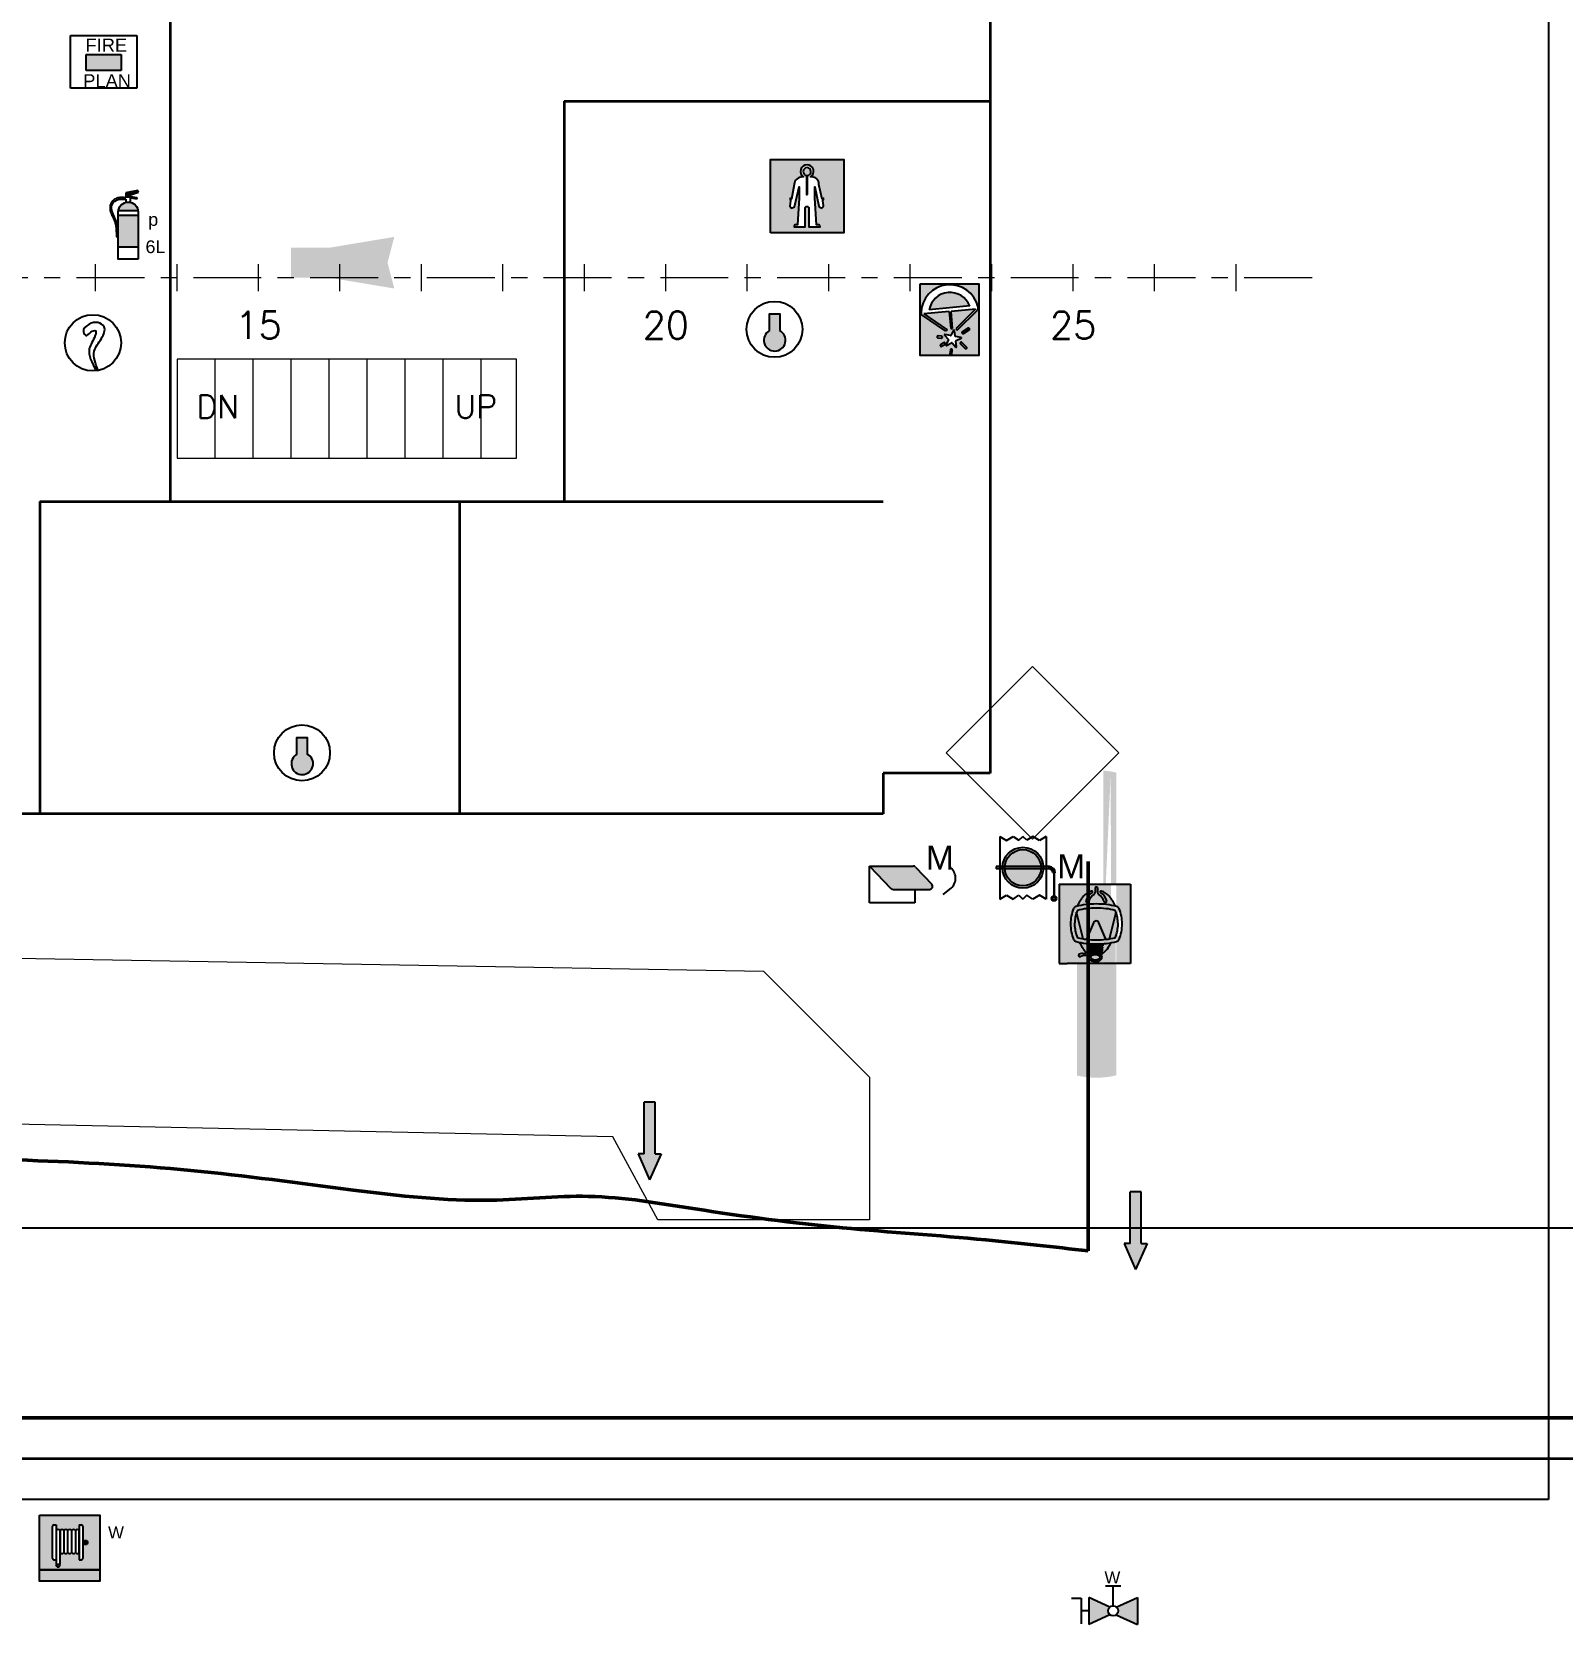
# Model space of a CAD drawing. Header units: millimetres. Extents: x -5000 to 92500, y -73000 to 27580.
# Drawn here: x 28334 to 39606, y -21085 to -9193 of the extents above; entities that cross this region are included whole.
import ezdxf
from ezdxf.enums import TextEntityAlignment as Align

# ---------------------------------------------------------------- set-up
doc = ezdxf.new("R2010")
doc.units = ezdxf.units.MM
doc.linetypes.add('CENTER_S', pattern=[860, 500, -120, 120, -120])
for name, color, linetype, lineweight in [('CENTER', 1, 'CENTER_S', 18), ('DETAIL', 9, 'Continuous', 13), ('FRAMES', 7, 'Continuous', 18), ('HULL', 7, 'Continuous', 50), ('STAIR', 6, 'Continuous', 18), ('STRUCT', 7, 'Continuous', 35), ('SYM-FF', 1, 'Continuous', 18), ('SYM-LSA', 3, 'Continuous', 18), ('TEXT', 7, 'Continuous', 18)]:
    doc.layers.add(name, color=color, linetype=linetype, lineweight=lineweight)
for name, color, linetype in [('dotted', 140, 'Continuous'), ('FIRE LINE', 1, 'Continuous'), ('HATCH', 1, 'Continuous'), ('INER2', 151, 'Continuous'), ('SYMBOL', 31, 'Continuous'), ('VENT', 210, 'Continuous')]:
    doc.layers.add(name, color=color, linetype=linetype)
doc.styles.add('ARIAL', font='arial.ttf')
doc.styles.add('ROMANS', font='romans.shx')
picture_1 = doc.add_image_def('image2.png', size_in_pixel=(975, 900))
picture_2 = doc.add_image_def('image6.png', size_in_pixel=(4825, 900))

# ---------------------------------------------------------------- blocks, each defined once
blk = doc.blocks.new('POW 6KG')
at = {"layer": 'SYMBOL'}
h = blk.add_hatch(color=256, dxfattribs=at)
edge = h.paths.add_edge_path()
edge.add_line((-2247.42, -963.619), (-2247.303, -963.631))
edge.add_line((-2247.303, -963.631), (-2247.303, -963.619))
edge.add_line((-2247.303, -963.619), (-2247.42, -963.597))
edge.add_line((-2247.42, -963.597), (-2247.42, -963.559))
edge.add_line((-2247.42, -963.559), (-2247.279, -963.514))
edge.add_line((-2247.279, -963.514), (-2247.29, -963.483))
edge.add_line((-2247.29, -963.483), (-2247.501, -963.528))
edge.add_line((-2247.501, -963.528), (-2247.501, -963.615))
h = blk.add_hatch(color=1, dxfattribs=at)
edge = h.paths.add_edge_path()
edge.add_line((-2247.284, -963.924), (-2247.634, -963.924))
edge.add_line((-2247.634, -963.924), (-2247.634, -964.082))
edge.add_arc((-2248.466, -964.172), 0.837, 353.7735, 366.2265, ccw=False)
edge.add_line((-2247.634, -964.263), (-2247.634, -964.482))
edge.add_line((-2247.634, -964.482), (-2247.284, -964.482))
edge.add_line((-2247.284, -964.482), (-2247.284, -963.924))
h.paths.add_polyline_path([(-2247.284, -964.696), (-2247.634, -964.696)])
edge = h.paths.add_edge_path()
edge.add_arc((-2247.459, -963.864), 0.175, 90, 172.15)
edge.add_line((-2247.632, -963.84), (-2247.285, -963.84))
edge.add_arc((-2247.459, -963.864), 0.175, 7.85, 90)
at = {"layer": 'dotted', "color": 6}
for points in [[(-2247.29, -963.483), (-2247.501, -963.528)], [(-2247.501, -963.526), (-2247.501, -963.613)], [(-2247.42, -963.559), (-2247.279, -963.513)], [(-2247.42, -963.595), (-2247.42, -963.557)], [(-2247.279, -963.513), (-2247.29, -963.483)], [(-2247.634, -963.839), (-2247.287, -963.839)], [(-2247.501, -963.639), (-2247.501, -963.693)], [(-2247.303, -963.617), (-2247.42, -963.595)], [(-2247.42, -963.617), (-2247.303, -963.629)], [(-2247.42, -963.693), (-2247.42, -963.617)], [(-2247.303, -963.629), (-2247.303, -963.617)], [(-2247.285, -963.924), (-2247.636, -963.924)], [(-2247.67, -964.302), (-2247.643, -964.302)], [(-2247.636, -964.482), (-2247.285, -964.482)]]:
    blk.add_lwpolyline(points, dxfattribs=at)
blk.add_lwpolyline([(-2247.285, -964.695), (-2247.636, -964.695), (-2247.636, -963.863, -0.414214), (-2247.46, -963.688), (-2247.46, -963.688, -0.414214), (-2247.285, -963.863)], format="xyb", close=True, dxfattribs=at)
blk.add_lwpolyline([(-2247.501, -963.693, -0.106872), (-2247.42, -963.693)], format="xyb", dxfattribs=at)
for points, knots in [([(-2247.501, -963.613), (-2247.514, -963.612), (-2247.527, -963.611), (-2247.568, -963.609), (-2247.595, -963.609), (-2247.649, -963.617), (-2247.676, -963.625), (-2247.712, -963.647), (-2247.724, -963.658), (-2247.745, -963.681), (-2247.753, -963.694), (-2247.769, -963.724), (-2247.776, -963.742), (-2247.782, -963.778), (-2247.783, -963.796), (-2247.777, -963.847), (-2247.767, -963.878), (-2247.746, -963.928), (-2247.736, -963.948), (-2247.719, -963.986), (-2247.71, -964.004), (-2247.696, -964.041), (-2247.689, -964.06), (-2247.68, -964.099), (-2247.677, -964.119), (-2247.67, -964.181), (-2247.669, -964.224), (-2247.67, -964.279), (-2247.67, -964.29), (-2247.67, -964.302)], [0.027104, 0.027104, 0.027104, 0.027104, 0.680846, 0.680846, 2.042538, 2.042538, 3.40423, 3.40423, 4.126415, 4.126415, 4.848601, 4.848601, 5.718136, 5.718136, 6.587672, 6.587672, 8.218711, 8.218711, 9.364028, 9.364028, 10.509345, 10.509345, 11.716642, 11.716642, 12.923939, 12.923939, 15.338534, 15.338534, 15.957922, 15.957922, 15.957922, 15.957922]), ([(-2247.643, -964.302), (-2247.642, -964.217), (-2247.64, -964.092), (-2247.717, -963.926), (-2247.781, -963.79), (-2247.688, -963.628), (-2247.575, -963.635), (-2247.501, -963.639)], [0, 0, 0, 0, 297.944458, 438.105277, 661.865253, 788.691466, 1028.865984, 1028.865984, 1028.865984, 1028.865984])]:
    blk.add_open_spline(points, degree=3, knots=knots, dxfattribs=at)
at = {"layer": 'dotted', "color": 6, "style": 'ARIAL'}
for s, height, p in [('p', 0.226, (-2247.106, -964.11)), ('6L', 0.2257, (-2247.155, -964.591))]:
    blk.add_text(s, height=height, dxfattribs=at).set_placement(p)
blk = doc.blocks.new('FPR-FIRE EXTINGUISHER (POWDER)')
at = {"layer": 'dotted', "color": 51, "xscale": 0.45989954711139, "yscale": 0.45989954711139}
blk.add_blockref('POW 6KG', (1033.573, 443.384), dxfattribs=at)
blk = doc.blocks.new('fie')
at = {"layer": 'HATCH'}
blk.add_hatch(color=256, dxfattribs=at).paths.add_polyline_path([(1942.954, -4111.097), (1942.335, -4111.097), (1942.335, -4111.379), (1942.954, -4111.379)])
at = {"layer": 'dotted', "color": 6}
for p, q in [((1942.061, -4110.762), (1943.229, -4110.762)), ((1942.061, -4111.696), (1942.061, -4110.762)), ((1943.229, -4110.762), (1943.229, -4111.696)), ((1942.336, -4111.097), (1942.955, -4111.097)), ((1942.336, -4111.379), (1942.336, -4111.097)), ((1942.955, -4111.097), (1942.955, -4111.379)), ((1942.955, -4111.379), (1942.336, -4111.379)), ((1943.229, -4111.696), (1942.061, -4111.696))]:
    blk.add_line(p, q, dxfattribs=at)
at = {"layer": 'dotted', "color": 6, "style": 'ARIAL'}
for s, p in [('FIRE', (1942.324, -4111.049)), ('PLAN', (1942.283, -4111.679))]:
    blk.add_text(s, height=0.2312, dxfattribs=at).set_placement(p)
blk = doc.blocks.new('FPR-FIRE PLAN LOCATION')
at = {"layer": 'VENT', "color": 2, "xscale": 0.45989954711139, "yscale": 0.45989954711139}
blk.add_blockref('fie', (-893.422, 1890.752), dxfattribs=at)
blk = doc.blocks.new('heat detector')
at = {"layer": 'INER2'}
blk.add_hatch(color=242, dxfattribs=at).paths.add_polyline_path([(3383.561, -6499.341), (3383.561, -6499.133), (3383.431, -6499.133), (3383.431, -6499.343, 4.002369)])
at = {"layer": 'INER2', "color": 240}
blk.add_lwpolyline([(3383.431, -6499.343), (3383.431, -6499.133), (3383.561, -6499.133), (3383.561, -6499.341)], dxfattribs=at)
at = {"layer": 'INER2', "color": 7}
blk.add_circle((3383.495, -6499.326), 0.352, dxfattribs=at)
at = {"layer": 'INER2', "color": 240}
blk.add_arc((3383.498, -6499.463), 0.137, 118.8949, 62.7819, dxfattribs=at)
blk = doc.blocks.new('FPR-TEMPERATURE DETECTOR')
at = {"layer": 'INER2', "color": 3, "xscale": 0.64519499421843, "yscale": 0.64519499421843}
blk.add_blockref('heat detector', (-2183.014, 4193.332), dxfattribs=at)
blk = doc.blocks.new('ES')
at = {"layer": 'INER2'}
h = blk.add_hatch(color=80, dxfattribs=at)
h.paths.add_polyline_path([(-2246.813, -1004.016), (-2247.461, -1004.016), (-2247.461, -1004.11, -0.745878), (-2247.4, -1004.323), (-2247.381, -1004.323, -0.396303), (-2247.252, -1004.457), (-2247.197, -1004.716), (-2247.173, -1004.698), (-2247.173, -1004.716), (-2247.181, -1004.743), (-2247.17, -1004.826, -0.213975), (-2247.178, -1004.852), (-2247.2, -1004.877), (-2247.239, -1004.859, -0.173132), (-2247.255, -1004.843), (-2247.324, -1004.497), (-2247.324, -1004.693), (-2247.294, -1005.167), (-2247.266, -1005.167, -0.414214), (-2247.233, -1005.201), (-2247.233, -1005.204), (-2247.428, -1005.204), (-2247.428, -1004.879, 0.414214), (-2247.461, -1004.846), (-2247.461, -1005.312), (-2246.813, -1005.312)])
h.paths.add_polyline_path([(-2247.544, -1004.323), (-2247.525, -1004.323, -0.753356), (-2247.461, -1004.11), (-2247.461, -1004.016), (-2248.109, -1004.016), (-2248.109, -1005.312), (-2247.461, -1005.312), (-2247.461, -1004.846, 0.433898), (-2247.497, -1004.879), (-2247.497, -1005.204), (-2247.692, -1005.204), (-2247.692, -1005.201, -0.414214), (-2247.659, -1005.167), (-2247.631, -1005.167), (-2247.601, -1004.693), (-2247.601, -1004.497), (-2247.686, -1004.854), (-2247.736, -1004.877), (-2247.768, -1004.84), (-2247.755, -1004.743), (-2247.763, -1004.716), (-2247.763, -1004.698), (-2247.739, -1004.716), (-2247.69, -1004.457, -0.371875)])
h.paths.add_polyline_path([(-2247.461, -1004.155, 0.961276), (-2247.469, -1004.297), (-2247.469, -1004.632), (-2247.461, -1004.632)])
h.paths.add_polyline_path([(-2247.461, -1004.155), (-2247.461, -1004.632), (-2247.456, -1004.632), (-2247.456, -1004.297, 0.946434)])
at = {"layer": 'dotted', "color": 6}
blk.add_line((-2247.69, -1005.203), (-2247.495, -1005.203), dxfattribs=at)
blk.add_lwpolyline([(-2248.108, -1005.311), (-2248.108, -1004.015), (-2246.812, -1004.015), (-2246.812, -1005.311)], close=True, dxfattribs=at)
for points in [[(-2247.198, -1004.876), (-2247.176, -1004.851, 0.213975), (-2247.168, -1004.825), (-2247.179, -1004.742), (-2247.172, -1004.715), (-2247.172, -1004.697), (-2247.195, -1004.715), (-2247.25, -1004.456, 0.396303), (-2247.379, -1004.322), (-2247.398, -1004.322, 3.422223), (-2247.523, -1004.322), (-2247.543, -1004.322, 0.371875), (-2247.689, -1004.456), (-2247.737, -1004.715), (-2247.761, -1004.697), (-2247.761, -1004.715), (-2247.753, -1004.742), (-2247.766, -1004.839), (-2247.734, -1004.876), (-2247.684, -1004.853), (-2247.6, -1004.496), (-2247.6, -1004.692), (-2247.63, -1005.166), (-2247.657, -1005.166, 0.414214), (-2247.69, -1005.2), (-2247.69, -1005.203), (-2247.495, -1005.203), (-2247.495, -1004.878, -0.414214), (-2247.462, -1004.845), (-2247.46, -1004.845, -0.414214), (-2247.426, -1004.878), (-2247.426, -1005.203), (-2247.231, -1005.203), (-2247.231, -1005.2, 0.414214), (-2247.264, -1005.166), (-2247.292, -1005.166), (-2247.322, -1004.692), (-2247.322, -1004.496), (-2247.253, -1004.842, 0.173132), (-2247.237, -1004.858)], [(-2247.454, -1004.631), (-2247.454, -1004.296, 21.146031), (-2247.467, -1004.296), (-2247.467, -1004.631)]]:
    blk.add_lwpolyline(points, format="xyb", close=True, dxfattribs=at)
blk = doc.blocks.new('FPR-IMMERSION SUIT')
at = {"layer": 'dotted', "color": 1, "xscale": 0.45989954711139, "yscale": 0.45989954711139}
blk.add_blockref('ES', (1033.606, 462.044), dxfattribs=at)
blk = doc.blocks.new('FIRE_ALARM_HORN')
at = {"true_color": 0xe1232d}
h = blk.add_hatch(color=7, dxfattribs=at)
h.dxf.hatch_style = 1
h.paths.add_polyline_path([(-380, -110), (-380, 110), (-100, 110), (380, 190), (330, 0), (380, -190), (-100, -110)])
blk = doc.blocks.new('SM')
at = {"layer": 'dotted', "color": 6}
blk.add_circle((1942.533, -4084.514), 0.497, dxfattribs=at)
blk.add_spline([(1942.625, -4085.002), (1942.557, -4084.663), (1942.684, -4084.436), (1942.73, -4084.229), (1942.622, -4084.157), (1942.464, -4084.188), (1942.365, -4084.322), (1942.408, -4084.384), (1942.498, -4084.325), (1942.582, -4084.303), (1942.575, -4084.381), (1942.47, -4084.616), (1942.59, -4085.008)], degree=3, dxfattribs=at)
blk = doc.blocks.new('FPR-SMOKE DETECTOR')
at = {"layer": 'VENT', "color": 6, "xscale": 0.45989954711139, "yscale": 0.45989954711139}
blk.add_blockref('SM', (-893.37, 1878.466), dxfattribs=at)
blk = doc.blocks.new('arro')
at = {"layer": 'INER2'}
blk.add_hatch(color=80, dxfattribs=at).paths.add_polyline_path([(1721.956, -4085.057), (1721.956, -4085.164), (1721.044, -4085.164), (1721.043, -4085.359), (1721.956, -4085.359), (1721.956, -4085.465), (1722.413, -4085.261)])
at = {"layer": 'dotted', "color": 6}
for p, q in [((1721.957, -4085.164), (1721.957, -4085.057)), ((1721.957, -4085.057), (1722.413, -4085.261)), ((1721.957, -4085.164), (1721.044, -4085.164)), ((1721.044, -4085.164), (1721.044, -4085.359)), ((1721.957, -4085.359), (1721.044, -4085.359)), ((1721.957, -4085.465), (1722.413, -4085.261)), ((1721.957, -4085.359), (1721.957, -4085.465))]:
    blk.add_line(p, q, dxfattribs=at)
blk = doc.blocks.new('FPR-PRIMARY MEANS OF ESCAPE')
at = {"layer": 'VENT', "color": 1, "xscale": 0.45989954711139, "yscale": 0.45989954711139}
blk.add_blockref('arro', (-791.822, 1878.81), dxfattribs=at)
blk = doc.blocks.new('mm')
at = {"layer": 'HATCH'}
blk.add_hatch(color=3, dxfattribs=at).paths.add_polyline_path([(-2247.176, -952.897, 0.205997), (-2247.217, -952.88), (-2247.988, -952.88), (-2247.614, -953.276, 0.205997), (-2247.574, -953.293), (-2246.932, -953.293, 0.657476), (-2246.891, -953.199)])
at = {"layer": 'dotted', "color": 6}
for p, q in [((-2247.978, -952.88), (-2247.604, -953.276)), ((-2247.978, -952.88), (-2247.207, -952.88)), ((-2247.978, -953.527), (-2247.978, -952.88)), ((-2247.166, -952.897), (-2246.881, -953.199)), ((-2247.563, -953.293), (-2246.921, -953.293)), ((-2247.182, -953.293), (-2247.182, -953.527)), ((-2246.678, -953.38), (-2246.539, -953.273)), ((-2247.182, -953.527), (-2247.978, -953.527))]:
    blk.add_line(p, q, dxfattribs=at)
blk.add_lwpolyline([(-2246.678, -953.38), (-2246.539, -953.273)], dxfattribs=at)
for centre, radius, start, end in [((-2247.207, -952.935), 0.0558, 43.4403, 90), ((-2246.696, -953.096), 0.237, 311.7236, 57.1221), ((-2247.563, -953.237), 0.0558, 223.4403, 270), ((-2246.921, -953.237), 0.0558, 270, 43.4403)]:
    blk.add_arc(centre, radius, start, end, dxfattribs=at)
at = {"layer": 'dotted', "color": 6, "style": 'ARIAL'}
blk.add_text('M', height=0.424, dxfattribs=at).set_placement((-2246.984, -952.945))
blk = doc.blocks.new('VENT')
at = {"layer": 'INER2'}
h = blk.add_hatch(color=3, dxfattribs=at)
h.paths.add_polyline_path([(1723.919, -4113.066, 0.395683), (1723.599, -4113.366), (1723.919, -4113.366)])
h.paths.add_polyline_path([(1724.239, -4113.366, 0.395683), (1723.919, -4113.066), (1723.919, -4113.366)])
h.paths.add_polyline_path([(1723.919, -4113.407), (1723.919, -4113.708, 0.395683), (1724.239, -4113.407)])
h.paths.add_polyline_path([(1723.919, -4113.407), (1723.599, -4113.407, 0.395683), (1723.919, -4113.708)])
at = {"layer": 'SYMBOL'}
h = blk.add_hatch(color=256, dxfattribs=at)
h.paths.add_polyline_path([(1723.919, -4113.025), (1723.919, -4113.066, -0.414214), (1724.24, -4113.387), (1724.281, -4113.387, 0.414214)])
h.paths.add_polyline_path([(1723.919, -4113.066), (1723.919, -4113.025, 0.414214), (1723.557, -4113.387), (1723.598, -4113.387, -0.414214)])
h.paths.add_polyline_path([(1723.598, -4113.387), (1723.557, -4113.387, 0.414214), (1723.919, -4113.749), (1723.919, -4113.708, -0.414214)])
h.paths.add_polyline_path([(1724.281, -4113.387), (1724.24, -4113.387, -0.414214), (1723.919, -4113.708), (1723.919, -4113.749, 0.414214)])
h = blk.add_hatch(color=256, dxfattribs=at)
h.paths.add_polyline_path([(1723.919, -4113.366), (1723.599, -4113.366, 0.015921), (1723.598, -4113.387), (1723.919, -4113.387)])
h.paths.add_polyline_path([(1723.558, -4113.366), (1723.511, -4113.366), (1723.511, -4113.387), (1723.557, -4113.387, -0.014121)])
h.paths.add_polyline_path([(1723.511, -4113.366), (1723.448, -4113.366), (1723.448, -4113.387), (1723.511, -4113.387)])
h.paths.add_polyline_path([(1724.239, -4113.366), (1723.919, -4113.366), (1723.919, -4113.387), (1724.24, -4113.387, 0.015921)])
h.paths.add_polyline_path([(1724.327, -4113.366), (1724.28, -4113.366, -0.014121), (1724.281, -4113.387), (1724.327, -4113.387)])
h.paths.add_polyline_path([(1724.38, -4113.366), (1724.327, -4113.366), (1724.327, -4113.387), (1724.38, -4113.387)])
h = blk.add_hatch(color=256, dxfattribs=at)
h.paths.add_polyline_path([(1724.444, -4113.387), (1724.38, -4113.387), (1724.38, -4113.407, -0.414214), (1724.448, -4113.475), (1724.489, -4113.475, 0.24158)])
h.paths.add_polyline_path([(1724.38, -4113.366), (1724.38, -4113.387), (1724.444, -4113.387, 0.156931)])
h = blk.add_hatch(color=256, dxfattribs=at)
h.paths.add_polyline_path([(1723.511, -4113.387), (1723.448, -4113.387), (1723.448, -4113.407), (1723.511, -4113.407)])
h.paths.add_polyline_path([(1723.557, -4113.387), (1723.511, -4113.387), (1723.511, -4113.407), (1723.558, -4113.407, -0.014121)])
blk.add_hatch(color=256, dxfattribs=at).paths.add_polyline_path([(1723.919, -4113.387), (1723.598, -4113.387, 0.015921), (1723.599, -4113.407), (1723.919, -4113.407)])
h = blk.add_hatch(color=256, dxfattribs=at)
h.paths.add_polyline_path([(1724.24, -4113.387), (1723.919, -4113.387), (1723.919, -4113.407), (1724.239, -4113.407, 0.015921)])
h.paths.add_polyline_path([(1724.327, -4113.387), (1724.281, -4113.387, -0.014121), (1724.28, -4113.407), (1724.327, -4113.407)])
h.paths.add_polyline_path([(1724.38, -4113.387), (1724.327, -4113.387), (1724.327, -4113.407), (1724.38, -4113.407)])
h = blk.add_hatch(color=256, dxfattribs=at)
h.paths.add_polyline_path([(1724.425, -4113.93, 1), (1724.513, -4113.93, 1)])
h.paths.add_polyline_path([(1724.495, -4113.93, -1), (1724.443, -4113.93, -1)])
at = {"layer": 'dotted', "color": 6}
for p, q in [((1723.51, -4112.833), (1723.51, -4113.941)), ((1723.51, -4112.833), (1723.628, -4112.904)), ((1723.628, -4112.904), (1723.746, -4112.833)), ((1723.746, -4112.833), (1723.847, -4112.9)), ((1723.847, -4112.9), (1723.918, -4112.833)), ((1723.989, -4112.9), (1723.918, -4112.833)), ((1724.091, -4112.833), (1723.989, -4112.9)), ((1724.209, -4112.904), (1724.091, -4112.833)), ((1724.327, -4112.833), (1724.209, -4112.904)), ((1724.327, -4112.833), (1724.327, -4113.941)), ((1723.448, -4113.366), (1723.448, -4113.407)), ((1724.38, -4113.366), (1723.448, -4113.366)), ((1724.38, -4113.407), (1724.38, -4113.366)), ((1724.38, -4113.407), (1723.448, -4113.407)), ((1724.448, -4113.475), (1724.489, -4113.475)), ((1723.51, -4113.941), (1723.628, -4113.87)), ((1723.628, -4113.87), (1723.746, -4113.941)), ((1723.746, -4113.941), (1723.847, -4113.874)), ((1723.847, -4113.874), (1723.918, -4113.941)), ((1723.989, -4113.874), (1723.918, -4113.941)), ((1724.091, -4113.941), (1723.989, -4113.874)), ((1724.209, -4113.87), (1724.091, -4113.941)), ((1724.327, -4113.941), (1724.209, -4113.87))]:
    blk.add_line(p, q, dxfattribs=at)
for centre, radius in [((1723.918, -4113.387), 0.362), ((1723.918, -4113.387), 0.321), ((1724.468, -4113.93), 0.0438), ((1724.468, -4113.93), 0.0263)]:
    blk.add_circle(centre, radius, dxfattribs=at)
for radius in [0.109, 0.068]:
    blk.add_arc((1724.38, -4113.475), radius, 0, 90, dxfattribs=at)
at = {"layer": 'SYMBOL', "const_width": 0.0408}
blk.add_lwpolyline([(1724.469, -4113.475), (1724.469, -4113.886)], dxfattribs=at)
at = {"layer": 'dotted', "color": 6, "style": 'ARIAL'}
blk.add_text('M', height=0.424, dxfattribs=at).set_placement((1724.526, -4113.575))
blk = doc.blocks.new('FPR-MACHINERY SPACES VENTILATION FIRE DUMPING_FLAP')
at = {"layer": 'dotted', "color": 6, "xscale": 0.45989954711139, "yscale": 0.45989954711139}
blk.add_blockref('mm', (1033.084, 438.257), dxfattribs=at)
at = {"layer": 'VENT', "xscale": 0.45989954711139, "yscale": 0.45989954711139}
blk.add_blockref('VENT', (-792.344, 1891.759), dxfattribs=at)
blk = doc.blocks.new('EEB DEVICE')
h = blk.add_hatch(color=102)
h.paths.add_polyline_path([(-2246.729, -957.206), (-2247.994, -957.206), (-2247.994, -958.606), (-2247.852, -958.606), (-2246.871, -958.606), (-2246.729, -958.606)])
edge = h.paths.add_edge_path()
edge.add_arc((-2247.336, -959.091), 1.535, 282.7974, 283.439, ccw=False)
edge.add_arc((-2246.994, -957.66), 0.0636, 283.439, 336.9608, ccw=False)
edge.add_arc((-2247.58, -957.91), 0.701, 336.9608, 360, ccw=False)
edge.add_arc((-2247.58, -957.91), 0.701, 360, 383.0392, ccw=False)
edge.add_arc((-2246.994, -958.159), 0.0636, 23.0392, 76.561, ccw=False)
edge.add_arc((-2247.336, -956.729), 1.535, 76.561, 80.3432, ccw=False)
edge.add_arc((-2247.556, -958.024), 0.525, 24.4443, 51.1224, ccw=False)
edge.add_arc((-2247.241, -958.415), 0.0228, 51.1224, 129.7385, ccw=False)
at = {"layer": 'SYMBOL'}
h = blk.add_hatch(color=256, dxfattribs=at)
edge = h.paths.add_edge_path()
edge.add_arc((-2247.336, -956.729), 1.535, 80.3432, 85.3109, ccw=False)
edge.add_line((-2247.21, -958.258), (-2247.217, -958.299))
h = blk.add_hatch(color=256, dxfattribs=at)
edge = h.paths.add_edge_path()
edge.add_arc((-2247.671, -957.909), 0.745, 24.9546, 41.0689)
edge.add_arc((-2247.336, -957.611), 0.296, 40.2148, 72.7798)
edge.add_arc((-2247.253, -957.343), 0.0161, 72.7798, 239.3661)
edge.add_arc((-2247.381, -957.559), 0.235, 300.6339, 346.1202, ccw=False)
edge.add_arc((-2247.176, -957.508), 0.0236, 346.1202, 523.1967, ccw=False)
edge.add_arc((-2247.423, -957.583), 0.235, 16.8033, 57.7271)
edge.add_arc((-2247.276, -957.35), 0.0407, 122.2729, 180, ccw=False)
edge.add_line((-2247.317, -957.35), (-2247.317, -957.267))
edge.add_arc((-2247.328, -957.267), 0.0114, 0, 90)
edge.add_line((-2247.328, -957.256), (-2247.343, -957.256))
edge.add_arc((-2247.343, -957.267), 0.0114, 90, 180)
edge.add_line((-2247.355, -957.267), (-2247.355, -957.35))
edge.add_arc((-2247.396, -957.35), 0.0407, 360, 417.7271, ccw=False)
edge.add_arc((-2247.249, -957.583), 0.235, 122.2729, 163.1967)
edge.add_arc((-2247.496, -957.508), 0.0236, 16.8033, 193.8798, ccw=False)
edge.add_arc((-2247.291, -957.559), 0.235, 193.8798, 239.3661, ccw=False)
edge.add_arc((-2247.419, -957.343), 0.0161, 300.6339, 467.2202)
edge.add_arc((-2247.336, -957.611), 0.296, 107.2202, 139.7852)
edge.add_arc((-2247, -957.909), 0.745, 138.9311, 155.0454)
edge.add_arc((-2247.336, -959.091), 1.535, 257.2026, 270, ccw=False)
edge.add_arc((-2247.336, -959.091), 1.535, 270, 282.7974, ccw=False)
h = blk.add_hatch(color=256, dxfattribs=at)
h.paths.add_polyline_path([(-2247.504, -958.181, 0.028926), (-2247.336, -958.19, 0.028926), (-2247.167, -958.181), (-2247.289, -957.887, 0.666938), (-2247.382, -957.887)])
h.paths.add_polyline_path([(-2247.684, -957.702, 0.084667), (-2247.719, -957.91, 0.098986), (-2247.671, -958.151, 0.017455), (-2247.571, -958.171)])
h.paths.add_polyline_path([(-2246.952, -957.91, 0.084667), (-2246.988, -957.702), (-2247.101, -958.171, 0.017455), (-2247.001, -958.151, 0.098986)])
at = {"layer": 'dotted', "color": 6}
for p, q in [((-2247.993, -957.206), (-2246.728, -957.206)), ((-2247.993, -957.206), (-2247.993, -958.606)), ((-2247.354, -957.267), (-2247.354, -957.35)), ((-2247.342, -957.256), (-2247.327, -957.256)), ((-2247.316, -957.267), (-2247.316, -957.35)), ((-2246.728, -957.206), (-2246.728, -958.606)), ((-2247.57, -958.172), (-2247.683, -957.702)), ((-2247.1, -958.172), (-2246.987, -957.702)), ((-2247.503, -958.181), (-2247.381, -957.888)), ((-2247.166, -958.181), (-2247.288, -957.888)), ((-2247.469, -958.29), (-2247.469, -958.258)), ((-2247.469, -958.325), (-2247.469, -958.315)), ((-2247.469, -958.368), (-2247.469, -958.358)), ((-2247.468, -958.414), (-2247.468, -958.403)), ((-2247.231, -958.406), (-2247.232, -958.415)), ((-2247.226, -958.374), (-2247.225, -958.364)), ((-2247.221, -958.331), (-2247.221, -958.321)), ((-2247.216, -958.299), (-2247.209, -958.258)), ((-2247.993, -958.606), (-2247.851, -958.606)), ((-2246.87, -958.606), (-2247.851, -958.606)), ((-2246.728, -958.606), (-2246.87, -958.606))]:
    blk.add_line(p, q, dxfattribs=at)
for points in [[(-2247.735, -958.184, 0.237873), (-2247.691, -958.221, 0.058706), (-2247.335, -958.263, 0.058706), (-2246.978, -958.221, 0.237873), (-2246.934, -958.184, 0.100868), (-2246.878, -957.91, 0.100868), (-2246.934, -957.636, 0.237873), (-2246.978, -957.599, 0.058706), (-2247.335, -957.557, 0.058706), (-2247.691, -957.599, 0.237873), (-2247.735, -957.636, 0.100868), (-2247.791, -957.91, 0.100868)], [(-2247.67, -958.152, 0.0579), (-2247.335, -958.191, 0.0579), (-2246.999, -958.152, 0.098986), (-2246.951, -957.91, 0.098986), (-2246.999, -957.669, 0.0579), (-2247.335, -957.63, 0.0579), (-2247.67, -957.669, 0.098986), (-2247.718, -957.91, 0.098986)]]:
    blk.add_lwpolyline(points, format="xyb", close=True, dxfattribs=at)
for centre, radius, start, end in [((-2247.342, -957.267), 0.0114, 90, 180), ((-2247.327, -957.267), 0.0114, 0, 90), ((-2246.999, -957.909), 0.745, 138.9311, 155.0454), ((-2247.335, -957.611), 0.296, 107.2202, 139.7852), ((-2247.495, -957.508), 0.0236, 166.1202, 343.1967), ((-2247.29, -957.559), 0.235, 120.6339, 166.1202), ((-2247.247, -957.583), 0.235, 122.2729, 163.1967), ((-2247.418, -957.343), 0.0161, 300.6339, 107.2202), ((-2247.394, -957.35), 0.0407, 302.2729, 0), ((-2247.275, -957.35), 0.0407, 180, 237.7271), ((-2247.422, -957.583), 0.235, 16.8033, 57.7271), ((-2247.252, -957.343), 0.0161, 72.7798, 239.3661), ((-2247.379, -957.559), 0.235, 13.8798, 59.3661), ((-2247.335, -957.611), 0.296, 40.2148, 72.7798), ((-2247.175, -957.508), 0.0236, 196.8033, 13.8798), ((-2247.67, -957.909), 0.745, 24.9546, 41.0689), ((-2247.335, -957.907), 0.0506, 22.5984, 157.4016), ((-2247.627, -958.465), 0.0245, 131.4019, 303.6254), ((-2247.638, -958.453), 0.00886, 110.2386, 131.4019), ((-2247.577, -958.618), 0.185, 80.8751, 110.2386), ((-2246.913, -957.909), 0.787, 204.5094, 218.6737), ((-2247.544, -958.414), 0.022, 260.8751, 38.6737), ((-2247.507, -958.401), 0.0639, 268.654, 318.3835), ((-2247.464, -958.315), 0.00504, 113.8279, 180.4862), ((-2247.464, -958.325), 0.00504, 180.4862, 294.7687), ((-2247.464, -958.357), 0.00504, 118.6274, 180.4862), ((-2247.464, -958.368), 0.00504, 180.4862, 300.1175), ((-2247.463, -958.403), 0.00504, 126.7251, 180.4862), ((-2247.463, -958.414), 0.00504, 180.4862, 309.4368), ((-2247.24, -958.415), 0.0228, 230.2615, 308.8776), ((-2247.238, -958.414), 0.00642, 230.1003, 352.2772), ((-2247.231, -958.373), 0.00504, 237.2063, 352.2772), ((-2247.236, -958.406), 0.00504, 352.2772, 51.5145), ((-2247.227, -958.331), 0.00504, 241.5522, 0), ((-2247.23, -958.363), 0.00504, 352.2772, 58.4878), ((-2247.555, -958.025), 0.525, 308.8776, 335.5557), ((-2247.227, -958.321), 0.00504, 0, 62.5298), ((-2247.514, -958.717), 0.252, 88.654, 113.1759)]:
    blk.add_arc(centre, radius, start, end, dxfattribs=at)
blk.add_ellipse((-2247.351, -958.499), major_axis=(0.0818, 0), ratio=0.603752, dxfattribs=at)
for points, knots in [([(-2247.216, -958.299), (-2247.245, -958.284), (-2247.273, -958.276), (-2247.338, -958.266), (-2247.375, -958.266), (-2247.431, -958.277), (-2247.45, -958.282), (-2247.469, -958.29)], [7.148644, 7.148644, 7.148644, 7.148644, 7.583437, 7.583437, 8.173653, 8.173653, 8.461241, 8.461241, 8.461241, 8.461241]), ([(-2247.224, -958.316), (-2247.254, -958.301), (-2247.284, -958.293), (-2247.351, -958.285), (-2247.389, -958.286), (-2247.44, -958.3), (-2247.453, -958.304), (-2247.466, -958.31)], [7.146617, 7.146617, 7.146617, 7.146617, 7.643057, 7.643057, 8.27089, 8.27089, 8.485175, 8.485175, 8.485175, 8.485175]), ([(-2247.227, -958.359), (-2247.228, -958.358), (-2247.229, -958.357), (-2247.267, -958.335), (-2247.304, -958.327), (-2247.378, -958.324), (-2247.416, -958.329), (-2247.457, -958.348), (-2247.462, -958.351), (-2247.466, -958.353)], [7.053159, 7.053159, 7.053159, 7.053159, 7.073403, 7.073403, 7.78673, 7.78673, 8.500057, 8.500057, 8.587709, 8.587709, 8.587709, 8.587709]), ([(-2247.232, -958.402), (-2247.242, -958.394), (-2247.251, -958.389), (-2247.284, -958.373), (-2247.307, -958.367), (-2247.356, -958.362), (-2247.38, -958.364), (-2247.425, -958.375), (-2247.447, -958.384), (-2247.466, -958.399)], [6.93153, 6.93153, 6.93153, 6.93153, 7.164429, 7.164429, 7.705806, 7.705806, 8.247183, 8.247183, 8.740097, 8.740097, 8.740097, 8.740097]), ([(-2247.24, -958.499), (-2247.24, -958.487), (-2247.244, -958.474), (-2247.257, -958.455), (-2247.266, -958.446), (-2247.299, -958.425), (-2247.329, -958.419), (-2247.388, -958.422), (-2247.417, -958.43), (-2247.45, -958.459), (-2247.459, -958.473), (-2247.465, -958.506), (-2247.46, -958.524), (-2247.44, -958.55), (-2247.427, -958.559), (-2247.384, -958.579), (-2247.349, -958.581), (-2247.296, -958.57), (-2247.276, -958.561), (-2247.249, -958.534), (-2247.24, -958.517), (-2247.24, -958.499)], [0, 0, 0, 0, 0.379825, 0.379825, 0.75965, 0.75965, 1.645797, 1.645797, 2.531943, 2.531943, 3.045577, 3.045577, 3.559212, 3.559212, 4.072846, 4.072846, 5.060809, 5.060809, 5.725486, 5.725486, 6.283185, 6.283185, 6.283185, 6.283185]), ([(-2247.229, -958.336), (-2247.262, -958.318), (-2247.295, -958.31), (-2247.365, -958.304), (-2247.403, -958.307), (-2247.448, -958.323), (-2247.455, -958.326), (-2247.462, -958.329)], [7.123347, 7.123347, 7.123347, 7.123347, 7.712327, 7.712327, 8.383343, 8.383343, 8.507126, 8.507126, 8.507126, 8.507126]), ([(-2247.234, -958.377), (-2247.238, -958.375), (-2247.242, -958.372), (-2247.28, -958.352), (-2247.315, -958.345), (-2247.386, -958.344), (-2247.421, -958.351), (-2247.457, -958.37), (-2247.459, -958.371), (-2247.461, -958.372)], [7.029225, 7.029225, 7.029225, 7.029225, 7.115525, 7.115525, 7.847612, 7.847612, 8.579699, 8.579699, 8.618124, 8.618124, 8.618124, 8.618124]), ([(-2247.242, -958.419), (-2247.254, -958.409), (-2247.267, -958.402), (-2247.303, -958.387), (-2247.328, -958.383), (-2247.378, -958.383), (-2247.404, -958.388), (-2247.438, -958.403), (-2247.45, -958.41), (-2247.46, -958.418)], [6.909782, 6.909782, 6.909782, 6.909782, 7.254871, 7.254871, 7.870801, 7.870801, 8.486731, 8.486731, 8.789435, 8.789435, 8.789435, 8.789435]), ([(-2247.254, -958.433), (-2247.265, -958.424), (-2247.277, -958.418), (-2247.31, -958.404), (-2247.334, -958.401), (-2247.381, -958.402), (-2247.404, -958.407), (-2247.438, -958.424), (-2247.45, -958.432), (-2247.459, -958.443)], [6.913286, 6.913286, 6.913286, 6.913286, 7.277458, 7.277458, 7.904956, 7.904956, 8.543937, 8.543937, 8.927274, 8.927274, 8.927274, 8.927274])]:
    blk.add_open_spline(points, degree=3, knots=knots, dxfattribs=at)
blk = doc.blocks.new('FPR-EMERGENCY ESCAPE B.DEVICE')
at = {"layer": 'dotted', "color": 51, "xscale": 0.45989954711139, "yscale": 0.45989954711139}
blk.add_blockref('EEB DEVICE', (1033.56, 440.541), dxfattribs=at)
blk = doc.blocks.new('PRO')
at = {"layer": 'INER2'}
h = blk.add_hatch(color=80, dxfattribs=at)
h.paths.add_polyline_path([(-2246.973, -1005.649), (-2248.01, -1005.649), (-2248.01, -1006.916), (-2247.473, -1006.911, -0.45906), (-2247.489, -1006.892), (-2247.478, -1006.815, -0.414214), (-2247.458, -1006.801, -0.414214), (-2247.444, -1006.82), (-2247.456, -1006.897, -0.370745), (-2247.473, -1006.911), (-2246.973, -1006.916)])
h.paths.add_polyline_path([(-2246.987, -1006.061, -0.258973), (-2247.002, -1006.113), (-2247.359, -1006.47), (-2247.383, -1006.447), (-2247.033, -1006.097), (-2247.466, -1006.137), (-2247.44, -1006.439), (-2247.473, -1006.442), (-2247.499, -1006.14), (-2247.947, -1006.182), (-2247.538, -1006.461), (-2247.556, -1006.489), (-2247.983, -1006.197, -0.25249), (-2247.999, -1006.168, -0.884398)])
h.paths.add_polyline_path([(-2247.136, -1006.041), (-2247.855, -1006.109, -0.756077)])
h.paths.add_polyline_path([(-2247.142, -1006.441, -0.414214), (-2247.148, -1006.464), (-2247.25, -1006.525, -0.414214), (-2247.273, -1006.519, -0.414214), (-2247.267, -1006.496), (-2247.165, -1006.435, -0.414214)])
h.paths.add_polyline_path([(-2247.409, -1006.474), (-2247.395, -1006.573, 0.32492), (-2247.389, -1006.579), (-2247.29, -1006.596, -0.726543), (-2247.288, -1006.609), (-2247.378, -1006.654, 0.32492), (-2247.382, -1006.661), (-2247.367, -1006.76, -0.726543), (-2247.379, -1006.766), (-2247.449, -1006.694, 0.32492), (-2247.458, -1006.693), (-2247.548, -1006.737, -0.726543), (-2247.557, -1006.728), (-2247.51, -1006.639, 0.32492), (-2247.511, -1006.631), (-2247.581, -1006.559, -0.726543), (-2247.575, -1006.547), (-2247.476, -1006.564, 0.32492), (-2247.469, -1006.56), (-2247.422, -1006.471, -0.726543)])
h.paths.add_polyline_path([(-2247.278, -1006.684), (-2247.194, -1006.767, -0.414214), (-2247.194, -1006.791, -0.414214), (-2247.218, -1006.791), (-2247.301, -1006.707, -0.414214), (-2247.301, -1006.684, -0.414214)])
h.paths.add_polyline_path([(-2247.619, -1006.595, -0.414214), (-2247.638, -1006.609), (-2247.7, -1006.602, -0.414214), (-2247.715, -1006.583, -0.414214), (-2247.696, -1006.569), (-2247.634, -1006.576, -0.414214)])
h.paths.add_polyline_path([(-2247.57, -1006.696, -0.414214), (-2247.576, -1006.719), (-2247.633, -1006.753, -0.414214), (-2247.656, -1006.747, -0.414214), (-2247.65, -1006.724), (-2247.593, -1006.69, -0.414214)])
at = {"layer": 'dotted', "color": 6}
for p, q in [((-2247.134, -1006.04), (-2247.854, -1006.108)), ((-2247.555, -1006.487), (-2247.982, -1006.196)), ((-2247.497, -1006.139), (-2247.945, -1006.181)), ((-2247.945, -1006.181), (-2247.536, -1006.46)), ((-2247.498, -1006.138), (-2247.471, -1006.44)), ((-2247.031, -1006.095), (-2247.464, -1006.136)), ((-2247.438, -1006.438), (-2247.464, -1006.135)), ((-2247.031, -1006.095), (-2247.381, -1006.445)), ((-2247.358, -1006.469), (-2247, -1006.112)), ((-2247.58, -1006.558), (-2247.51, -1006.63)), ((-2247.474, -1006.563), (-2247.574, -1006.546)), ((-2247.536, -1006.46), (-2247.555, -1006.487)), ((-2247.508, -1006.638), (-2247.555, -1006.727)), ((-2247.471, -1006.44), (-2247.438, -1006.438)), ((-2247.42, -1006.47), (-2247.467, -1006.559)), ((-2247.393, -1006.572), (-2247.407, -1006.473)), ((-2247.288, -1006.595), (-2247.387, -1006.578)), ((-2247.381, -1006.445), (-2247.358, -1006.469)), ((-2247.366, -1006.759), (-2247.38, -1006.66)), ((-2247.376, -1006.652), (-2247.286, -1006.608)), ((-2247.546, -1006.736), (-2247.456, -1006.692)), ((-2247.448, -1006.693), (-2247.378, -1006.765))]:
    blk.add_line(p, q, dxfattribs=at)
blk.add_lwpolyline([(-2248.008, -1005.648), (-2246.972, -1005.648), (-2246.972, -1006.915), (-2248.008, -1006.915)], close=True, dxfattribs=at)
for points in [[(-2247.713, -1006.582), (-2247.713, -1006.582, 0.414214), (-2247.698, -1006.601), (-2247.636, -1006.608, 0.414214), (-2247.617, -1006.594), (-2247.617, -1006.594, 0.414214), (-2247.632, -1006.575), (-2247.694, -1006.568, 0.414214)], [(-2247.271, -1006.518), (-2247.271, -1006.518, 0.414214), (-2247.248, -1006.524), (-2247.146, -1006.463, 0.414214), (-2247.141, -1006.44), (-2247.141, -1006.44, 0.414214), (-2247.164, -1006.434), (-2247.265, -1006.495, 0.414214)], [(-2247.654, -1006.746), (-2247.654, -1006.746, 0.414214), (-2247.631, -1006.752), (-2247.574, -1006.718, 0.414214), (-2247.569, -1006.695), (-2247.569, -1006.695, 0.414214), (-2247.592, -1006.689), (-2247.648, -1006.723, 0.414214)], [(-2247.473, -1006.91), (-2247.473, -1006.91, 0.414214), (-2247.454, -1006.896), (-2247.443, -1006.819, 0.414214), (-2247.457, -1006.8), (-2247.457, -1006.8, 0.414214), (-2247.476, -1006.814), (-2247.487, -1006.891, 0.414214)], [(-2247.299, -1006.683), (-2247.299, -1006.683, 0.414214), (-2247.299, -1006.706), (-2247.216, -1006.79, 0.414214), (-2247.192, -1006.79), (-2247.192, -1006.79, 0.414214), (-2247.192, -1006.766), (-2247.276, -1006.683, 0.414214)]]:
    blk.add_lwpolyline(points, format="xyb", close=True, dxfattribs=at)
for centre, radius, start, end in [((-2247.484, -1006.176), 0.512, 13.0698, 179.0277), ((-2247.484, -1006.176), 0.375, 21.1673, 169.5357), ((-2247.039, -1006.072), 0.0554, 314.9935, 13.0698), ((-2247.962, -1006.168), 0.0346, 179.0277, 235.7094), ((-2247.575, -1006.553), 0.00697, 80.2535, 224.2535), ((-2247.515, -1006.634), 0.00697, 332.2535, 44.2535), ((-2247.473, -1006.556), 0.00697, 260.2535, 332.2535), ((-2247.414, -1006.474), 0.00697, 8.2535, 152.2535), ((-2247.386, -1006.571), 0.00697, 188.2535, 260.2535), ((-2247.373, -1006.659), 0.00697, 116.2535, 188.2535), ((-2247.289, -1006.602), 0.00697, 296.2535, 80.2535), ((-2247.549, -1006.73), 0.00697, 152.2535, 296.2535), ((-2247.453, -1006.698), 0.00697, 44.2535, 116.2535), ((-2247.373, -1006.76), 0.00697, 224.2535, 8.2535)]:
    blk.add_arc(centre, radius, start, end, dxfattribs=at)
blk = doc.blocks.new('FPR-PARACHUTE RACKET')
at = {"layer": 'dotted', "color": 1, "xscale": 0.45989954711139, "yscale": 0.45989954711139}
blk.add_blockref('PRO', (1033.62, 462.789), dxfattribs=at)
blk = doc.blocks.new('box')
at = {"layer": 'VENT'}
h = blk.add_hatch(color=1, dxfattribs=at)
h.paths.add_polyline_path([(1943.159, -4115.599), (1942.093, -4115.599), (1942.093, -4116.565), (1943.159, -4116.565)])
h.paths.add_polyline_path([(1942.861, -4116.356, -0.360452), (1942.827, -4116.391), (1942.793, -4116.391), (1942.793, -4115.771), (1942.827, -4115.771, -0.374684), (1942.861, -4115.807), (1942.861, -4116.082), (1942.873, -4116.082, -1), (1942.944, -4116.082, -1), (1942.873, -4116.082), (1942.861, -4116.082)])
h.paths.add_polyline_path([(1942.732, -4116.266), (1942.732, -4115.863, -0.405451), (1942.787, -4115.863), (1942.787, -4116.266, -0.405451)])
h.paths.add_polyline_path([(1942.89, -4116.082, -1), (1942.927, -4116.082, -1)])
h.paths.add_polyline_path([(1942.725, -4116.266, -0.357785), (1942.664, -4116.266), (1942.664, -4115.863, -0.357785), (1942.725, -4115.863)])
h.paths.add_polyline_path([(1942.657, -4116.266, -0.357785), (1942.596, -4116.266), (1942.596, -4115.863, -0.357785), (1942.657, -4115.863)])
h.paths.add_polyline_path([(1942.589, -4116.266, -0.357785), (1942.528, -4116.266), (1942.528, -4115.863, -0.357785), (1942.589, -4115.863)])
h.paths.add_polyline_path([(1942.522, -4116.266, -0.357785), (1942.46, -4116.266), (1942.46, -4115.863, -0.357785), (1942.522, -4115.863)])
h.paths.add_polyline_path([(1942.454, -4116.465), (1942.392, -4116.465), (1942.392, -4115.863, -0.357785), (1942.454, -4115.863)])
h.paths.add_polyline_path([(1942.457, -4116.471), (1942.438, -4116.514), (1942.407, -4116.514), (1942.389, -4116.471)])
h.paths.add_polyline_path([(1942.386, -4116.391), (1942.352, -4116.391, -0.376553), (1942.318, -4116.354), (1942.318, -4115.807, -0.376553), (1942.352, -4115.771), (1942.386, -4115.771)])
blk.add_hatch(color=3, dxfattribs=at).paths.add_polyline_path([(1943.159, -4116.565), (1942.093, -4116.565), (1942.093, -4116.767), (1943.159, -4116.767)])
at = {"layer": 'dotted', "color": 6}
for p, q in [((1942.318, -4115.807), (1942.318, -4116.354)), ((1942.352, -4115.771), (1942.386, -4115.771)), ((1942.386, -4115.771), (1942.386, -4116.391)), ((1942.393, -4116.465), (1942.393, -4115.863)), ((1942.454, -4115.863), (1942.454, -4116.465)), ((1942.461, -4116.266), (1942.461, -4115.863)), ((1942.522, -4115.863), (1942.522, -4116.266)), ((1942.529, -4116.266), (1942.529, -4115.863)), ((1942.59, -4115.863), (1942.59, -4116.266)), ((1942.596, -4116.266), (1942.596, -4115.863)), ((1942.658, -4115.863), (1942.658, -4116.266)), ((1942.664, -4116.266), (1942.664, -4115.863)), ((1942.726, -4115.863), (1942.726, -4116.266)), ((1942.732, -4116.266), (1942.732, -4115.863)), ((1942.787, -4115.863), (1942.787, -4116.266)), ((1942.794, -4115.771), (1942.794, -4116.391)), ((1942.794, -4115.771), (1942.828, -4115.771)), ((1942.861, -4115.807), (1942.861, -4116.356)), ((1942.861, -4116.082), (1942.945, -4116.082)), ((1942.909, -4116.117), (1942.909, -4116.046)), ((1942.352, -4116.391), (1942.386, -4116.391)), ((1942.389, -4116.471), (1942.457, -4116.471)), ((1942.407, -4116.514), (1942.389, -4116.471)), ((1942.393, -4116.465), (1942.454, -4116.465)), ((1942.439, -4116.514), (1942.457, -4116.471)), ((1942.794, -4116.391), (1942.828, -4116.391)), ((1942.407, -4116.514), (1942.439, -4116.514))]:
    blk.add_line(p, q, dxfattribs=at)
for points in [[(1942.094, -4115.599), (1943.16, -4115.599), (1943.16, -4116.767), (1942.094, -4116.767)], [(1942.094, -4116.565), (1943.16, -4116.565), (1943.16, -4116.565), (1942.094, -4116.565)]]:
    blk.add_lwpolyline(points, close=True, dxfattribs=at)
for radius in [0.0356, 0.0187]:
    blk.add_circle((1942.909, -4116.082), radius, dxfattribs=at)
for centre, radius, start, end in [((1942.356, -4115.808), 0.0379, 95.977, 178.5131), ((1942.423, -4115.901), 0.0483, 50.6271, 129.3729), ((1942.491, -4115.901), 0.0483, 50.6271, 129.3729), ((1942.559, -4115.901), 0.0483, 50.6271, 129.3729), ((1942.627, -4115.901), 0.0483, 50.6271, 129.3729), ((1942.695, -4115.901), 0.0483, 50.6271, 129.3729), ((1942.76, -4115.892), 0.0393, 45.8464, 134.1536), ((1942.824, -4115.808), 0.0379, 1.4869, 84.023), ((1942.356, -4116.353), 0.0379, 181.4869, 264.023), ((1942.491, -4116.228), 0.0483, 230.6271, 309.3729), ((1942.559, -4116.228), 0.0483, 230.6271, 309.3729), ((1942.627, -4116.228), 0.0483, 230.6271, 309.3729), ((1942.695, -4116.228), 0.0483, 230.6271, 309.3729), ((1942.76, -4116.238), 0.0393, 225.8464, 314.1536), ((1942.824, -4116.353), 0.0379, 275.977, 358.5131)]:
    blk.add_arc(centre, radius, start, end, dxfattribs=at)
at = {"layer": 'dotted', "color": 6, "style": 'ARIAL'}
blk.add_text('W', height=0.212, dxfattribs=at).set_placement((1943.305, -4116.011))
blk = doc.blocks.new('FPR-FIRE BOX HOSE WITH NOZZLES')
at = {"layer": 'VENT', "color": 2, "xscale": 0.45989954711139, "yscale": 0.45989954711139}
blk.add_blockref('box', (-893.447, 1893.031), dxfattribs=at)
blk = doc.blocks.new('hyd')
at = {"layer": 'FIRE LINE'}
for color, points in [(1, [(1942.494, -4114.805), (1942.122, -4114.633), (1942.122, -4115.111), (1942.494, -4114.939, -0.219445), (1942.463, -4114.872, -0.219445)]), (80, [(1942.608, -4114.805, -0.219445), (1942.639, -4114.872, -0.219445), (1942.608, -4114.939), (1942.981, -4115.111), (1942.981, -4114.633)])]:
    blk.add_hatch(color=color, dxfattribs=at).paths.add_polyline_path(points)
at = {"layer": 'dotted', "color": 6}
for p, q in [((1942.418, -4114.43), (1942.686, -4114.43)), ((1942.552, -4114.784), (1942.552, -4114.43)), ((1941.816, -4114.646), (1941.99, -4114.646)), ((1941.99, -4114.646), (1941.99, -4115.098)), ((1942.122, -4114.633), (1942.122, -4115.111)), ((1942.495, -4114.805), (1942.122, -4114.633)), ((1942.609, -4114.805), (1942.981, -4114.633)), ((1942.981, -4114.633), (1942.981, -4115.111)), ((1942.109, -4114.872), (1941.99, -4114.872)), ((1942.495, -4114.939), (1942.122, -4115.111)), ((1942.609, -4114.939), (1942.981, -4115.111))]:
    blk.add_line(p, q, dxfattribs=at)
blk.add_circle((1942.552, -4114.872), 0.088, dxfattribs=at)
at = {"layer": 'dotted', "color": 6, "style": 'ARIAL'}
blk.add_text('W', height=0.212, dxfattribs=at).set_placement((1942.4, -4114.388))
blk = doc.blocks.new('FPR-WATER FIRE HYDRANT')
at = {"layer": 'VENT', "color": 2, "xscale": 0.45989954711139, "yscale": 0.45989954711139}
blk.add_blockref('hyd', (-893.308, 1892.371), dxfattribs=at)

msp = doc.modelspace()

# ---------------------------------------------------------------- linework, layer by layer
at = {"layer": 'CENTER'}
msp.add_line((19200, -11000), (37800, -11000), dxfattribs=at)
at = {"layer": 'DETAIL'}
for p, q in [((35700, -13864), (35064, -14500)), ((36336, -14500), (35700, -13864)), ((35064, -14500), (35700, -15136)), ((35700, -15136), (36336, -14500)), ((27440, -16000), (33720, -16110)), ((33720, -16110), (34500, -16890)), ((34500, -16890), (34500, -17940)), ((32610, -17330), (27440, -17220)), ((32940, -17940), (32610, -17330)), ((34500, -17940), (32940, -17940))]:
    msp.add_line(p, q, dxfattribs=at)
at = {"layer": 'FRAMES'}
for p, q in [((28800, -11100), (28800, -10900)), ((29400, -11100), (29400, -10900)), ((30000, -11100), (30000, -10900)), ((30600, -11100), (30600, -10900)), ((31200, -11100), (31200, -10900)), ((31800, -11100), (31800, -10900)), ((32400, -11100), (32400, -10900)), ((33000, -11100), (33000, -10900)), ((33600, -11100), (33600, -10900)), ((34200, -11100), (34200, -10900)), ((34800, -11100), (34800, -10900)), ((35400, -11100), (35400, -10900)), ((36000, -11100), (36000, -10900)), ((36600, -11100), (36600, -10900)), ((37200, -11100), (37200, -10900))]:
    msp.add_line(p, q, dxfattribs=at)
at = {"layer": 'HULL'}
msp.add_line((14340, -19400), (70500, -19400), dxfattribs=at)
msp.add_lwpolyline([(36110, -18170), (36110, -15300)], dxfattribs=at)
msp.add_spline([(23500, -17000), (24697, -17146), (25889, -17347), (27090, -17458), (28298, -17502), (29501, -17577), (30698, -17721), (31711, -17796), (32430, -17768), (33215, -17860), (34300, -17999), (35356, -18088), (36110, -18170)], degree=3, dxfattribs=at)
at = {"layer": 'STAIR'}
for p, q in [((31900, -11600), (29400, -11600)), ((29400, -11600), (29400, -12330)), ((29680, -12330), (29680, -11600)), ((29960, -12330), (29960, -11600)), ((30240, -12330), (30240, -11600)), ((30520, -12330), (30520, -11600)), ((30800, -12330), (30800, -11600)), ((31080, -12330), (31080, -11600)), ((31360, -12330), (31360, -11600)), ((31640, -12330), (31640, -11600)), ((31900, -12330), (31900, -11600)), ((29400, -12330), (31900, -12330))]:
    msp.add_line(p, q, dxfattribs=at)
at = {"layer": 'STRUCT'}
for p, q in [((29350, -6550), (29350, -12650)), ((35390, -6850), (35390, -14650)), ((32250, -9700), (35390, -9700)), ((32250, -9700), (32250, -12650)), ((28390, -12650), (28390, -14950)), ((28390, -12650), (34600, -12650)), ((31480, -12650), (31480, -14950)), ((35390, -14650), (34600, -14650)), ((34600, -14650), (34600, -14950)), ((34600, -14950), (25170, -14950)), ((14340, -19700), (70500, -19700))]:
    msp.add_line(p, q, dxfattribs=at)

# ---------------------------------------------------------------- block references
at = {"layer": 'SYM-FF', "xscale": 906.54, "yscale": 906.54}
for name, p in [('FPR-FIRE PLAN LOCATION', (28860, -9410)), ('FPR-FIRE EXTINGUISHER (POWDER)', (29070, -10610)), ('FPR-TEMPERATURE DETECTOR', (33800, -11380)), ('FPR-SMOKE DETECTOR', (28780, -11480)), ('FPR-TEMPERATURE DETECTOR', (30320, -14500)), ('FPR-MACHINERY SPACES VENTILATION FIRE DUMPING_FLAP', (35190, -15360)), ('FPR-FIRE BOX HOSE WITH NOZZLES', (28640, -20360)), ('FPR-WATER FIRE HYDRANT', (36230, -20770))]:
    msp.add_blockref(name, p, dxfattribs=at)
at = {"layer": 'SYM-FF'}
msp.add_blockref('FIRE_ALARM_HORN', (30620, -10890), dxfattribs=at)
at = {"layer": 'SYM-LSA', "xscale": 906.54, "yscale": 906.54}
for name, p in [('FPR-IMMERSION SUIT', (34040, -10400)), ('FPR-PARACHUTE RACKET', (35090, -11310)), ('FPR-EMERGENCY ESCAPE B.DEVICE', (36160, -15760))]:
    msp.add_blockref(name, p, dxfattribs=at)
at = {"layer": 'SYM-LSA', "xscale": 906.54, "yscale": 906.54, "rotation": 270}
for p in [(32880, -17360), (36460, -18020)]:
    msp.add_blockref('FPR-PRIMARY MEANS OF ESCAPE', p, dxfattribs=at)

# ---------------------------------------------------------------- texts
at = {"layer": 'FRAMES', "style": 'ROMANS'}
for s, p in [('15', (30000, -11350)), ('20', (33000, -11350)), ('25', (36000, -11350))]:
    msp.add_text(s, height=200, dxfattribs=at).set_placement(p, align=Align.MIDDLE_CENTER)
at = {"layer": 'TEXT', "style": 'ROMANS'}
for s, p in [('DN', (29700, -11950)), ('UP', (31600, -11950))]:
    msp.add_text(s, height=170, dxfattribs=at).set_placement(p, align=Align.MIDDLE_CENTER)

# ---------------------------------------------------------------- pictures from other files: only their frames are drawn
at = {"layer": '0-REFERENCE-IMAGE'}
image = msp.add_image(picture_1, insert=(20000, -20000), size_in_units=(19500, 18000), dxfattribs=dict(at, fade=50))
image = msp.add_image(picture_2, insert=(-4500, -36000), size_in_units=(96500, 18000), dxfattribs=dict(at, fade=50))

doc.saveas('drawing.dxf')
